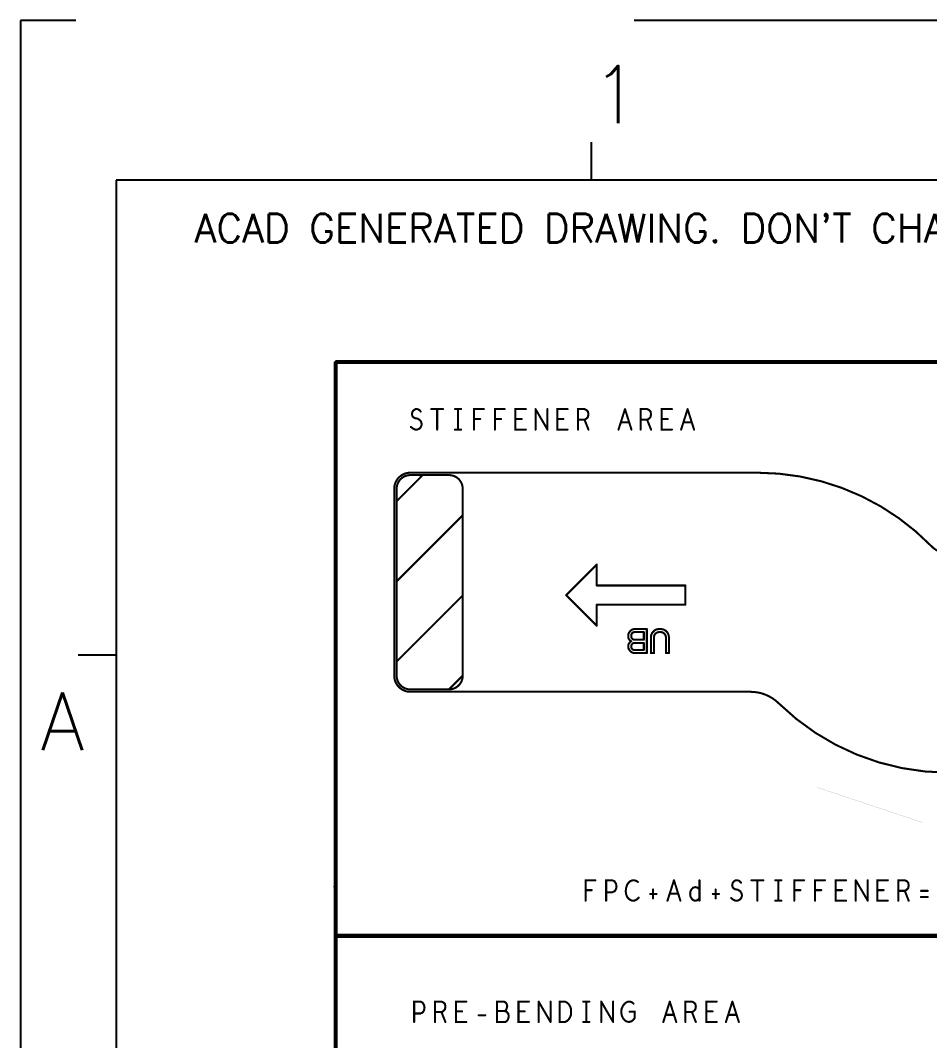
# Model space of a CAD drawing. Header units: millimetres. Extents: x 3362 to 3827, y -139 to 191.
# Drawn here: x 3361.8 to 3418.2, y 128.1 to 191.4 of the extents above; entities that cross this region are included whole.
import ezdxf

# ---------------------------------------------------------------- set-up
doc = ezdxf.new("R2010")
doc.units = ezdxf.units.MM
doc.header["$LTSCALE"] = 23.1
doc.linetypes.add('PHANTOM', pattern=[29.5, 9.5, -1.5, 3, -1.5, 3, -1.5, 9.5])
doc.layers.get('0').update_dxf_attribs({"linetype": 'CONTINUOUS'})
doc.layers.add('0PAPERF', color=2, linetype='PHANTOM', plot=False)
doc.styles.add('SIMPLEX', font='simplex.shx')

# ---------------------------------------------------------------- blocks, each defined once
blk = doc.blocks.new('PAD_R1')
at = {"const_width": 0.5}
blk.add_lwpolyline([(0.25, 0, 1), (-0.25, 0, 1)], format="xyb", close=True, dxfattribs=at)

msp = doc.modelspace()

# ---------------------------------------------------------------- linework, layer by layer
for p, q in [((3397.221, 181.48), (3397.221, 183.839)), ((3367.728, 181.48), (3367.728, -133.505)), ((3823.1, 181.48), (3367.728, 181.48)), ((3367.728, 151.987), (3365.369, 151.987))]:
    msp.add_line(p, q)
for points, const_width in [([(3382.535, 170.192), (3381.416, 170.192), (3381.354, 170.13), (3381.354, 96.87)], 0.254), ([(3382.535, 170.192), (3632.508, 170.192), (3632.69, 170.01), (3632.69, 96.87), (3564.868, 96.87), (3564.868, 134.572)], 0.254), ([(3386.017, 166.161), (3386.146, 166.055), (3386.29, 165.992), (3386.419, 165.992), (3386.548, 166.055), (3386.644, 166.161), (3386.692, 166.309), (3386.66, 166.457), (3386.58, 166.584), (3386.435, 166.669), (3386.242, 166.711), (3386.129, 166.796), (3386.081, 166.944), (3386.113, 167.092), (3386.194, 167.198), (3386.306, 167.262), (3386.419, 167.262), (3386.532, 167.219), (3386.628, 167.113)], 0.127), ([(3387.28, 167.262), (3388.02, 167.262)], 0.127), ([(3387.65, 167.262), (3387.65, 165.992)], 0.127), ([(3388.752, 167.262), (3389.138, 167.262)], 0.127), ([(3388.945, 167.262), (3388.945, 165.992)], 0.127), ([(3389.935, 165.992), (3389.935, 167.262), (3390.546, 167.262)], 0.127), ([(3391.231, 165.992), (3391.231, 167.262), (3391.842, 167.262)], 0.127), ([(3393.153, 165.992), (3392.51, 165.992), (3392.51, 167.262), (3393.153, 167.262)], 0.127), ([(3393.757, 167.262), (3394.497, 165.992)], 0.127), ([(3393.757, 165.992), (3393.757, 167.262)], 0.127), ([(3394.497, 165.992), (3394.497, 167.262)], 0.127), ([(3395.744, 165.992), (3395.101, 165.992), (3395.101, 167.262), (3395.744, 167.262)], 0.127), ([(3396.396, 165.992), (3396.396, 167.262), (3396.798, 167.262), (3396.927, 167.198), (3397.007, 167.113), (3397.04, 166.944), (3397.007, 166.775), (3396.911, 166.669), (3396.798, 166.605), (3396.396, 166.605)], 0.127), ([(3398.906, 165.992), (3399.309, 167.262)], 0.127), ([(3399.309, 167.262), (3399.711, 165.992)], 0.127), ([(3400.282, 165.992), (3400.282, 167.262), (3400.684, 167.262), (3400.813, 167.198), (3400.894, 167.113), (3400.926, 166.944), (3400.894, 166.775), (3400.797, 166.669), (3400.684, 166.605), (3400.282, 166.605)], 0.127), ([(3402.221, 165.992), (3401.578, 165.992), (3401.578, 167.262), (3402.221, 167.262)], 0.127), ([(3402.793, 165.992), (3403.195, 167.262)], 0.127), ([(3403.195, 167.262), (3403.597, 165.992)], 0.127), ([(3390.321, 166.648), (3389.935, 166.648)], 0.127), ([(3391.617, 166.648), (3391.231, 166.648)], 0.127), ([(3392.896, 166.648), (3392.51, 166.648)], 0.127), ([(3395.487, 166.648), (3395.101, 166.648)], 0.127), ([(3396.798, 166.605), (3397.04, 165.992)], 0.127), ([(3400.684, 166.605), (3400.926, 165.992)], 0.127), ([(3401.964, 166.648), (3401.578, 166.648)], 0.127), ([(3388.752, 165.992), (3389.138, 165.992)], 0.127), ([(3399.566, 166.436), (3399.051, 166.436)], 0.127), ([(3403.452, 166.436), (3402.937, 166.436)], 0.127), ([(3407.517, 163.317), (3385.985, 163.317)], 0.127), ([(3386.751, 163.168), (3385.135, 161.552)], 0.127), ([(3388.385, 163.168), (3385.985, 163.168)], 0.127), ([(3384.985, 162.317), (3384.985, 150.718)], 0.127), ([(3385.135, 162.317), (3385.135, 150.718)], 0.127), ([(3389.235, 150.718), (3389.235, 162.317)], 0.127), ([(3389.235, 160.674), (3385.135, 156.574)], 0.127), ([(3397.558, 157.617), (3395.658, 155.718)], 0.127), ([(3397.558, 157.617), (3397.558, 156.317)], 0.127), ([(3389.235, 155.696), (3385.135, 151.596)], 0.127), ([(3397.558, 153.818), (3395.658, 155.718)], 0.127), ([(3397.558, 156.317), (3403.058, 156.317)], 0.127), ([(3403.058, 155.118), (3403.058, 156.317)], 0.127), ([(3397.558, 155.118), (3403.058, 155.118)], 0.127), ([(3397.558, 153.818), (3397.558, 155.118)], 0.127), ([(3399.508, 153.266), (3399.54, 153.362)], 0.127), ([(3399.508, 153.107), (3399.508, 153.266)], 0.127), ([(3399.54, 153.362), (3399.633, 153.49)], 0.127), ([(3399.633, 153.49), (3399.758, 153.586)], 0.127), ([(3399.696, 153.234), (3399.727, 153.33)], 0.127), ([(3399.696, 153.139), (3399.696, 153.234)], 0.127), ([(3399.727, 153.33), (3399.79, 153.394)], 0.127), ([(3399.758, 153.586), (3399.915, 153.617)], 0.127), ([(3399.79, 153.394), (3399.883, 153.426)], 0.127), ([(3399.883, 153.426), (3400.477, 153.426)], 0.127), ([(3399.915, 153.617), (3400.665, 153.617)], 0.127), ([(3400.477, 153.426), (3400.477, 152.947)], 0.127), ([(3400.665, 153.617), (3400.665, 152.118)], 0.127), ([(3400.946, 153.266), (3400.915, 153.107)], 0.127), ([(3401.008, 153.394), (3400.946, 153.266)], 0.127), ([(3401.133, 153.522), (3401.008, 153.394)], 0.127), ([(3401.102, 153.107), (3401.133, 153.234)], 0.127), ([(3401.258, 153.586), (3401.133, 153.522)], 0.127), ([(3401.133, 153.234), (3401.196, 153.33)], 0.127), ([(3401.196, 153.33), (3401.29, 153.394)], 0.127), ([(3401.415, 153.617), (3401.258, 153.586)], 0.127), ([(3401.29, 153.394), (3401.415, 153.426)], 0.127), ([(3401.54, 153.617), (3401.415, 153.617)], 0.127), ([(3401.415, 153.426), (3401.54, 153.426)], 0.127), ([(3401.696, 153.586), (3401.54, 153.617)], 0.127), ([(3401.54, 153.426), (3401.665, 153.394)], 0.127), ([(3401.665, 153.394), (3401.758, 153.33)], 0.127), ([(3401.821, 153.522), (3401.696, 153.586)], 0.127), ([(3401.758, 153.33), (3401.821, 153.234)], 0.127), ([(3401.946, 153.394), (3401.821, 153.522)], 0.127), ([(3401.821, 153.234), (3401.852, 153.107)], 0.127), ([(3402.008, 153.266), (3401.946, 153.394)], 0.127), ([(3402.04, 153.107), (3402.008, 153.266)], 0.127), ([(3399.54, 153.011), (3399.508, 153.107)], 0.127), ([(3399.508, 152.596), (3399.54, 152.692)], 0.127), ([(3399.508, 152.469), (3399.508, 152.596)], 0.127), ([(3399.633, 152.883), (3399.54, 153.011)], 0.127), ([(3399.54, 152.692), (3399.633, 152.82)], 0.127), ([(3399.696, 152.852), (3399.633, 152.883)], 0.127), ([(3399.633, 152.82), (3399.696, 152.852)], 0.127), ([(3399.727, 153.043), (3399.696, 153.139)], 0.127), ([(3399.727, 152.66), (3399.696, 152.564)], 0.127), ([(3399.696, 152.564), (3399.696, 152.501)], 0.127), ([(3399.79, 152.979), (3399.727, 153.043)], 0.127), ([(3399.79, 152.724), (3399.727, 152.66)], 0.127), ([(3399.883, 152.947), (3399.79, 152.979)], 0.127), ([(3399.883, 152.756), (3399.79, 152.724)], 0.127), ([(3400.477, 152.947), (3399.883, 152.947)], 0.127), ([(3400.477, 152.756), (3399.883, 152.756)], 0.127), ([(3400.477, 152.309), (3400.477, 152.756)], 0.127), ([(3400.915, 153.107), (3400.915, 152.118)], 0.127), ([(3401.102, 152.118), (3401.102, 153.107)], 0.127), ([(3401.852, 153.107), (3401.852, 152.118)], 0.127), ([(3402.04, 152.118), (3402.04, 153.107)], 0.127), ([(3399.54, 152.373), (3399.508, 152.469)], 0.127), ([(3399.633, 152.245), (3399.54, 152.373)], 0.127), ([(3399.758, 152.149), (3399.633, 152.245)], 0.127), ([(3399.696, 152.501), (3399.727, 152.405)], 0.127), ([(3399.727, 152.405), (3399.79, 152.341)], 0.127), ([(3399.915, 152.118), (3399.758, 152.149)], 0.127), ([(3399.79, 152.341), (3399.883, 152.309)], 0.127), ([(3399.883, 152.309), (3400.477, 152.309)], 0.127), ([(3400.665, 152.118), (3399.915, 152.118)], 0.127), ([(3400.915, 152.118), (3401.102, 152.118)], 0.127), ([(3401.852, 152.118), (3402.04, 152.118)], 0.127), ([(3387.121, 151.833), (3417.839, 141.594)], 0.00254), ([(3389.235, 150.718), (3388.385, 149.867)], 0.127), ([(3385.985, 149.867), (3388.385, 149.867)], 0.127), ([(3407.102, 149.718), (3385.985, 149.718)], 0.127), ([(3396.861, 136.752), (3396.861, 138.022), (3397.472, 138.022)], 0.127), ([(3398.14, 136.752), (3398.14, 138.022), (3398.526, 138.022), (3398.655, 137.959), (3398.751, 137.811), (3398.784, 137.641), (3398.751, 137.472), (3398.671, 137.345), (3398.526, 137.281), (3398.14, 137.281)], 0.127), ([(3400.111, 137.916), (3400.014, 137.98), (3399.902, 138.022), (3399.773, 138.022), (3399.628, 137.959), (3399.516, 137.853), (3399.435, 137.726), (3399.371, 137.514), (3399.355, 137.324), (3399.387, 137.133), (3399.435, 137.006), (3399.532, 136.879), (3399.645, 136.795), (3399.757, 136.752), (3399.87, 136.752), (3399.982, 136.795), (3400.079, 136.858), (3400.159, 136.943)], 0.127), ([(3401.946, 136.752), (3402.348, 138.022)], 0.127), ([(3402.348, 138.022), (3402.75, 136.752)], 0.127), ([(3403.933, 138.022), (3403.933, 136.752)], 0.127), ([(3405.896, 136.922), (3406.025, 136.816), (3406.17, 136.752), (3406.298, 136.752), (3406.427, 136.816), (3406.524, 136.922), (3406.572, 137.07), (3406.54, 137.218), (3406.459, 137.345), (3406.315, 137.43), (3406.122, 137.472), (3406.009, 137.557), (3405.961, 137.705), (3405.993, 137.853), (3406.073, 137.959), (3406.186, 138.022), (3406.298, 138.022), (3406.411, 137.98), (3406.508, 137.874)], 0.127), ([(3407.159, 138.022), (3407.9, 138.022)], 0.127), ([(3407.53, 138.022), (3407.53, 136.752)], 0.127), ([(3408.632, 138.022), (3409.018, 138.022)], 0.127), ([(3408.825, 138.022), (3408.825, 136.752)], 0.127), ([(3409.815, 136.752), (3409.815, 138.022), (3410.426, 138.022)], 0.127), ([(3411.11, 136.752), (3411.11, 138.022), (3411.721, 138.022)], 0.127), ([(3413.033, 136.752), (3412.389, 136.752), (3412.389, 138.022), (3413.033, 138.022)], 0.127), ([(3413.636, 138.022), (3414.377, 136.752)], 0.127), ([(3413.636, 136.752), (3413.636, 138.022)], 0.127), ([(3414.377, 136.752), (3414.377, 138.022)], 0.127), ([(3415.624, 136.752), (3414.98, 136.752), (3414.98, 138.022), (3415.624, 138.022)], 0.127), ([(3416.276, 136.752), (3416.276, 138.022), (3416.678, 138.022), (3416.806, 137.959), (3416.887, 137.874), (3416.919, 137.705), (3416.887, 137.535), (3416.79, 137.43), (3416.678, 137.366), (3416.276, 137.366)], 0.127), ([(3381.356, 137.605), (3381.334, 137.626)], 0.254), ([(3397.247, 137.408), (3396.861, 137.408)], 0.127), ([(3401.053, 137.451), (3401.053, 136.9)], 0.127), ([(3403.933, 136.943), (3403.869, 136.837), (3403.772, 136.773), (3403.659, 136.752), (3403.531, 136.795), (3403.434, 136.9), (3403.37, 137.027), (3403.354, 137.176), (3403.37, 137.324), (3403.434, 137.451), (3403.531, 137.557), (3403.659, 137.599), (3403.772, 137.578), (3403.852, 137.535), (3403.933, 137.451)], 0.127), ([(3404.939, 137.451), (3404.939, 136.9)], 0.127), ([(3410.201, 137.408), (3409.815, 137.408)], 0.127), ([(3411.496, 137.408), (3411.11, 137.408)], 0.127), ([(3412.775, 137.408), (3412.389, 137.408)], 0.127), ([(3415.366, 137.408), (3414.98, 137.408)], 0.127), ([(3416.678, 137.366), (3416.919, 136.752)], 0.127), ([(3418.102, 137.366), (3417.684, 137.366)], 0.127), ([(3400.875, 137.176), (3401.262, 137.176)], 0.127), ([(3402.605, 137.197), (3402.091, 137.197)], 0.127), ([(3404.762, 137.176), (3405.148, 137.176)], 0.127), ([(3408.632, 136.752), (3409.018, 136.752)], 0.127), ([(3417.684, 136.985), (3418.102, 136.985)], 0.127), ([(3381.354, 134.572), (3470.685, 134.572), (3470.728, 134.614)], 0.254), ([(3386.222, 129.224), (3386.222, 130.494), (3386.609, 130.494), (3386.737, 130.431), (3386.834, 130.282), (3386.866, 130.113), (3386.834, 129.944), (3386.753, 129.817), (3386.609, 129.753), (3386.222, 129.753)], 0.127), ([(3387.518, 129.224), (3387.518, 130.494), (3387.92, 130.494), (3388.049, 130.431), (3388.129, 130.346), (3388.162, 130.177), (3388.129, 130.007), (3388.033, 129.901), (3387.92, 129.838), (3387.518, 129.838)], 0.127), ([(3389.457, 129.224), (3388.813, 129.224), (3388.813, 130.494), (3389.457, 130.494)], 0.127), ([(3391.855, 129.901), (3391.919, 129.965), (3391.967, 130.071), (3391.999, 130.219), (3391.967, 130.346), (3391.903, 130.431), (3391.79, 130.494), (3391.356, 130.494), (3391.356, 129.224), (3391.887, 129.224), (3391.999, 129.309), (3392.064, 129.436), (3392.096, 129.584), (3392.064, 129.732), (3391.967, 129.859), (3391.855, 129.901), (3391.356, 129.901)], 0.127), ([(3393.343, 129.224), (3392.699, 129.224), (3392.699, 130.494), (3393.343, 130.494)], 0.127), ([(3393.947, 129.224), (3393.947, 130.494)], 0.127), ([(3393.947, 130.494), (3394.687, 129.224)], 0.127), ([(3394.687, 129.224), (3394.687, 130.494)], 0.127), ([(3396.714, 130.494), (3397.101, 130.494)], 0.127), ([(3396.908, 130.494), (3396.908, 129.224)], 0.127), ([(3397.833, 129.224), (3397.833, 130.494)], 0.127), ([(3397.833, 130.494), (3398.573, 129.224)], 0.127), ([(3398.573, 129.224), (3398.573, 130.494)], 0.127), ([(3399.595, 129.859), (3399.917, 129.859), (3399.917, 129.478), (3399.82, 129.351), (3399.707, 129.266), (3399.547, 129.224), (3399.386, 129.266), (3399.273, 129.351), (3399.176, 129.478), (3399.112, 129.626), (3399.08, 129.796), (3399.08, 129.944), (3399.112, 130.071), (3399.176, 130.219), (3399.273, 130.346), (3399.37, 130.431), (3399.498, 130.494), (3399.611, 130.494), (3399.74, 130.452), (3399.836, 130.367)], 0.127), ([(3401.687, 129.224), (3402.089, 130.494)], 0.127), ([(3402.089, 130.494), (3402.491, 129.224)], 0.127), ([(3403.063, 129.224), (3403.063, 130.494), (3403.465, 130.494), (3403.594, 130.431), (3403.674, 130.346), (3403.706, 130.177), (3403.674, 130.007), (3403.578, 129.901), (3403.465, 129.838), (3403.063, 129.838)], 0.127), ([(3405.002, 129.224), (3404.358, 129.224), (3404.358, 130.494), (3405.002, 130.494)], 0.127), ([(3405.573, 129.224), (3405.975, 130.494)], 0.127), ([(3405.975, 130.494), (3406.377, 129.224)], 0.127), ([(3387.92, 129.838), (3388.162, 129.224)], 0.127), ([(3389.199, 129.88), (3388.813, 129.88)], 0.127), ([(3393.086, 129.88), (3392.699, 129.88)], 0.127), ([(3403.465, 129.838), (3403.706, 129.224)], 0.127), ([(3404.744, 129.88), (3404.358, 129.88)], 0.127), ([(3390.221, 129.647), (3390.64, 129.647)], 0.127), ([(3396.714, 129.224), (3397.101, 129.224)], 0.127), ([(3402.346, 129.669), (3401.832, 129.669)], 0.127), ([(3406.233, 129.669), (3405.718, 129.669)], 0.127)]:
    msp.add_lwpolyline(points, dxfattribs=dict(const_width=const_width))
at = {"const_width": 0.127}
msp.add_lwpolyline([(3468.805, 150.718), (3468.805, 162.317, 0.414216), (3467.805, 163.317), (3436.797, 163.317, 0.202312), (3425.981, 158.754, -0.20231), (3424.907, 158.301), (3419.407, 158.301, -0.202308), (3418.332, 158.754, 0.202312), (3407.516, 163.317), (3385.985, 163.317, 0.414216), (3384.985, 162.317), (3384.985, 150.718, 0.414216), (3385.985, 149.718), (3407.102, 149.718, -0.196014), (3408.85, 149.005, 0.196007), (3419.407, 144.701), (3424.907, 144.701, 0.196007), (3435.464, 149.005, -0.196013), (3437.212, 149.718), (3467.805, 149.718, 0.414215)], format="xyb", close=True, dxfattribs=at)
for points in [[(3385.985, 163.317, 0.414216), (3384.985, 162.317)], [(3418.333, 158.754, 0.20232), (3407.517, 163.317)], [(3385.985, 163.168, 0.414126), (3385.135, 162.317)], [(3389.235, 162.317, 0.414217), (3388.385, 163.168)], [(3384.985, 150.718, 0.414216), (3385.985, 149.718)], [(3385.135, 150.718, 0.414129), (3385.985, 149.867)], [(3388.385, 149.867, 0.414216), (3389.235, 150.718)], [(3408.85, 149.005, 0.196013), (3407.102, 149.718)], [(3408.85, 149.005, 0.196013), (3419.407, 144.701)]]:
    msp.add_lwpolyline(points, format="xyb", dxfattribs=at)
msp.add_lwpolyline([(3395.258, 129.224), (3395.258, 130.494), (3395.58, 130.494), (3395.709, 130.431), (3395.805, 130.346), (3395.886, 130.219), (3395.95, 130.071), (3395.966, 129.859), (3395.95, 129.647), (3395.886, 129.499), (3395.805, 129.372), (3395.709, 129.288), (3395.58, 129.224)], close=True, dxfattribs=at)
at = {"layer": '0PAPERF'}
for p, q in [((3361.779, 191.387), (3361.779, -139.449)), ((3827.229, 191.387), (3361.779, 191.387))]:
    msp.add_line(p, q, dxfattribs=at)

# ---------------------------------------------------------------- block references
for p, xscale, yscale in [((3382.535, 170.192), 0.254, 0.254), ((3382.535, 170.192), 0.254, 0.254), ((3386.628, 167.113), 0.127, 0.127), ((3387.28, 167.262), 0.127, 0.127), ((3387.65, 167.262), 0.127, 0.127), ((3388.02, 167.262), 0.127, 0.127), ((3388.752, 167.262), 0.127, 0.127), ((3388.945, 167.262), 0.127, 0.127), ((3389.138, 167.262), 0.127, 0.127), ((3390.546, 167.262), 0.127, 0.127), ((3391.842, 167.262), 0.127, 0.127), ((3393.153, 167.262), 0.127, 0.127), ((3393.757, 167.262), 0.127, 0.127), ((3393.757, 167.262), 0.127, 0.127), ((3394.497, 167.262), 0.127, 0.127), ((3395.744, 167.262), 0.127, 0.127), ((3399.309, 167.262), 0.127, 0.127), ((3399.309, 167.262), 0.127, 0.127), ((3402.221, 167.262), 0.127, 0.127), ((3403.195, 167.262), 0.127, 0.127), ((3403.195, 167.262), 0.127, 0.127), ((3389.935, 166.648), 0.127, 0.127), ((3390.321, 166.648), 0.127, 0.127), ((3391.231, 166.648), 0.127, 0.127), ((3391.617, 166.648), 0.127, 0.127), ((3392.51, 166.648), 0.127, 0.127), ((3392.896, 166.648), 0.127, 0.127), ((3395.101, 166.648), 0.127, 0.127), ((3395.487, 166.648), 0.127, 0.127), ((3396.396, 166.605), 0.127, 0.127), ((3396.798, 166.605), 0.127, 0.127), ((3400.282, 166.605), 0.127, 0.127), ((3400.684, 166.605), 0.127, 0.127), ((3401.578, 166.648), 0.127, 0.127), ((3401.964, 166.648), 0.127, 0.127), ((3386.017, 166.161), 0.127, 0.127), ((3387.65, 165.992), 0.127, 0.127), ((3388.752, 165.992), 0.127, 0.127), ((3388.945, 165.992), 0.127, 0.127), ((3389.138, 165.992), 0.127, 0.127), ((3389.935, 165.992), 0.127, 0.127), ((3391.231, 165.992), 0.127, 0.127), ((3393.153, 165.992), 0.127, 0.127), ((3393.757, 165.992), 0.127, 0.127), ((3394.497, 165.992), 0.127, 0.127), ((3394.497, 165.992), 0.127, 0.127), ((3395.744, 165.992), 0.127, 0.127), ((3396.396, 165.992), 0.127, 0.127), ((3397.04, 165.992), 0.127, 0.127), ((3398.906, 165.992), 0.127, 0.127), ((3399.051, 166.436), 0.127, 0.127), ((3399.566, 166.436), 0.127, 0.127), ((3399.711, 165.992), 0.127, 0.127), ((3400.282, 165.992), 0.127, 0.127), ((3400.926, 165.992), 0.127, 0.127), ((3402.221, 165.992), 0.127, 0.127), ((3402.793, 165.992), 0.127, 0.127), ((3402.937, 166.436), 0.127, 0.127), ((3403.452, 166.436), 0.127, 0.127), ((3403.597, 165.992), 0.127, 0.127), ((3385.985, 163.317), 0.127, 0.127), ((3385.985, 163.317), 0.127, 0.127), ((3407.517, 163.317), 0.127, 0.127), ((3407.517, 163.317), 0.127, 0.127), ((3385.985, 163.168), 0.127, 0.127), ((3385.985, 163.168), 0.127, 0.127), ((3386.751, 163.168), 0.127, 0.127), ((3388.385, 163.168), 0.127, 0.127), ((3388.385, 163.168), 0.127, 0.127), ((3384.985, 162.317), 0.127, 0.127), ((3384.985, 162.317), 0.127, 0.127), ((3385.135, 162.317), 0.127, 0.127), ((3385.135, 162.317), 0.127, 0.127), ((3389.235, 162.317), 0.127, 0.127), ((3389.235, 162.317), 0.127, 0.127), ((3385.135, 161.552), 0.127, 0.127), ((3389.235, 160.674), 0.127, 0.127), ((3397.558, 157.617), 0.127, 0.127), ((3397.558, 157.617), 0.127, 0.127), ((3385.135, 156.574), 0.127, 0.127), ((3389.235, 155.696), 0.127, 0.127), ((3395.658, 155.718), 0.127, 0.127), ((3395.658, 155.718), 0.127, 0.127), ((3397.558, 156.317), 0.127, 0.127), ((3397.558, 156.317), 0.127, 0.127), ((3403.058, 156.317), 0.127, 0.127), ((3403.058, 156.317), 0.127, 0.127), ((3397.558, 155.118), 0.127, 0.127), ((3397.558, 155.118), 0.127, 0.127), ((3403.058, 155.118), 0.127, 0.127), ((3403.058, 155.118), 0.127, 0.127), ((3397.558, 153.818), 0.127, 0.127), ((3397.558, 153.818), 0.127, 0.127), ((3399.508, 153.266), 0.127, 0.127), ((3399.508, 153.266), 0.127, 0.127), ((3399.54, 153.362), 0.127, 0.127), ((3399.54, 153.362), 0.127, 0.127), ((3399.633, 153.49), 0.127, 0.127), ((3399.633, 153.49), 0.127, 0.127), ((3399.696, 153.234), 0.127, 0.127), ((3399.696, 153.234), 0.127, 0.127), ((3399.727, 153.33), 0.127, 0.127), ((3399.727, 153.33), 0.127, 0.127), ((3399.758, 153.586), 0.127, 0.127), ((3399.758, 153.586), 0.127, 0.127), ((3399.79, 153.394), 0.127, 0.127), ((3399.79, 153.394), 0.127, 0.127), ((3399.883, 153.426), 0.127, 0.127), ((3399.883, 153.426), 0.127, 0.127), ((3399.915, 153.617), 0.127, 0.127), ((3399.915, 153.617), 0.127, 0.127), ((3400.477, 153.426), 0.127, 0.127), ((3400.477, 153.426), 0.127, 0.127), ((3400.665, 153.617), 0.127, 0.127), ((3400.665, 153.617), 0.127, 0.127), ((3400.946, 153.266), 0.127, 0.127), ((3400.946, 153.266), 0.127, 0.127), ((3401.008, 153.394), 0.127, 0.127), ((3401.008, 153.394), 0.127, 0.127), ((3401.133, 153.522), 0.127, 0.127), ((3401.133, 153.522), 0.127, 0.127), ((3401.133, 153.234), 0.127, 0.127), ((3401.133, 153.234), 0.127, 0.127), ((3401.196, 153.33), 0.127, 0.127), ((3401.196, 153.33), 0.127, 0.127), ((3401.258, 153.586), 0.127, 0.127), ((3401.258, 153.586), 0.127, 0.127), ((3401.29, 153.394), 0.127, 0.127), ((3401.29, 153.394), 0.127, 0.127), ((3401.415, 153.617), 0.127, 0.127), ((3401.415, 153.617), 0.127, 0.127), ((3401.415, 153.426), 0.127, 0.127), ((3401.415, 153.426), 0.127, 0.127), ((3401.54, 153.617), 0.127, 0.127), ((3401.54, 153.617), 0.127, 0.127), ((3401.54, 153.426), 0.127, 0.127), ((3401.54, 153.426), 0.127, 0.127), ((3401.665, 153.394), 0.127, 0.127), ((3401.665, 153.394), 0.127, 0.127), ((3401.696, 153.586), 0.127, 0.127), ((3401.696, 153.586), 0.127, 0.127), ((3401.758, 153.33), 0.127, 0.127), ((3401.758, 153.33), 0.127, 0.127), ((3401.821, 153.522), 0.127, 0.127), ((3401.821, 153.522), 0.127, 0.127), ((3401.821, 153.234), 0.127, 0.127), ((3401.821, 153.234), 0.127, 0.127), ((3401.946, 153.394), 0.127, 0.127), ((3401.946, 153.394), 0.127, 0.127), ((3402.008, 153.266), 0.127, 0.127), ((3402.008, 153.266), 0.127, 0.127), ((3399.508, 153.107), 0.127, 0.127), ((3399.508, 153.107), 0.127, 0.127), ((3399.508, 152.596), 0.127, 0.127), ((3399.508, 152.596), 0.127, 0.127), ((3399.54, 153.011), 0.127, 0.127), ((3399.54, 153.011), 0.127, 0.127), ((3399.54, 152.692), 0.127, 0.127), ((3399.54, 152.692), 0.127, 0.127), ((3399.633, 152.883), 0.127, 0.127), ((3399.633, 152.883), 0.127, 0.127), ((3399.633, 152.82), 0.127, 0.127), ((3399.633, 152.82), 0.127, 0.127), ((3399.696, 153.139), 0.127, 0.127), ((3399.696, 153.139), 0.127, 0.127), ((3399.696, 152.852), 0.127, 0.127), ((3399.696, 152.852), 0.127, 0.127), ((3399.696, 152.564), 0.127, 0.127), ((3399.696, 152.564), 0.127, 0.127), ((3399.727, 153.043), 0.127, 0.127), ((3399.727, 153.043), 0.127, 0.127), ((3399.727, 152.66), 0.127, 0.127), ((3399.727, 152.66), 0.127, 0.127), ((3399.79, 152.979), 0.127, 0.127), ((3399.79, 152.979), 0.127, 0.127), ((3399.79, 152.724), 0.127, 0.127), ((3399.79, 152.724), 0.127, 0.127), ((3399.883, 152.947), 0.127, 0.127), ((3399.883, 152.947), 0.127, 0.127), ((3399.883, 152.756), 0.127, 0.127), ((3399.883, 152.756), 0.127, 0.127), ((3400.477, 152.947), 0.127, 0.127), ((3400.477, 152.947), 0.127, 0.127), ((3400.477, 152.756), 0.127, 0.127), ((3400.477, 152.756), 0.127, 0.127), ((3400.915, 153.107), 0.127, 0.127), ((3400.915, 153.107), 0.127, 0.127), ((3401.102, 153.107), 0.127, 0.127), ((3401.102, 153.107), 0.127, 0.127), ((3401.852, 153.107), 0.127, 0.127), ((3401.852, 153.107), 0.127, 0.127), ((3402.04, 153.107), 0.127, 0.127), ((3402.04, 153.107), 0.127, 0.127), ((3399.508, 152.469), 0.127, 0.127), ((3399.508, 152.469), 0.127, 0.127), ((3399.54, 152.373), 0.127, 0.127), ((3399.54, 152.373), 0.127, 0.127), ((3399.633, 152.245), 0.127, 0.127), ((3399.633, 152.245), 0.127, 0.127), ((3399.696, 152.501), 0.127, 0.127), ((3399.696, 152.501), 0.127, 0.127), ((3399.727, 152.405), 0.127, 0.127), ((3399.727, 152.405), 0.127, 0.127), ((3399.758, 152.149), 0.127, 0.127), ((3399.758, 152.149), 0.127, 0.127), ((3399.79, 152.341), 0.127, 0.127), ((3399.79, 152.341), 0.127, 0.127), ((3399.883, 152.309), 0.127, 0.127), ((3399.883, 152.309), 0.127, 0.127), ((3399.915, 152.118), 0.127, 0.127), ((3399.915, 152.118), 0.127, 0.127), ((3400.477, 152.309), 0.127, 0.127), ((3400.477, 152.309), 0.127, 0.127), ((3400.665, 152.118), 0.127, 0.127), ((3400.665, 152.118), 0.127, 0.127), ((3400.915, 152.118), 0.127, 0.127), ((3400.915, 152.118), 0.127, 0.127), ((3401.102, 152.118), 0.127, 0.127), ((3401.102, 152.118), 0.127, 0.127), ((3401.852, 152.118), 0.127, 0.127), ((3401.852, 152.118), 0.127, 0.127), ((3402.04, 152.118), 0.127, 0.127), ((3402.04, 152.118), 0.127, 0.127), ((3385.135, 151.596), 0.127, 0.127), ((3387.121, 151.833), 0.00254, 0.00254), ((3384.985, 150.718), 0.127, 0.127), ((3384.985, 150.718), 0.127, 0.127), ((3385.135, 150.718), 0.127, 0.127), ((3385.135, 150.718), 0.127, 0.127), ((3389.235, 150.718), 0.127, 0.127), ((3389.235, 150.718), 0.127, 0.127), ((3389.235, 150.718), 0.127, 0.127), ((3385.985, 149.867), 0.127, 0.127), ((3385.985, 149.867), 0.127, 0.127), ((3385.985, 149.718), 0.127, 0.127), ((3385.985, 149.718), 0.127, 0.127), ((3388.385, 149.867), 0.127, 0.127), ((3388.385, 149.867), 0.127, 0.127), ((3388.385, 149.867), 0.127, 0.127), ((3407.102, 149.718), 0.127, 0.127), ((3407.102, 149.718), 0.127, 0.127), ((3408.85, 149.005), 0.127, 0.127), ((3408.85, 149.005), 0.127, 0.127), ((3417.839, 141.594), 0.00254, 0.00254), ((3397.472, 138.022), 0.127, 0.127), ((3402.348, 138.022), 0.127, 0.127), ((3402.348, 138.022), 0.127, 0.127), ((3403.933, 138.022), 0.127, 0.127), ((3407.159, 138.022), 0.127, 0.127), ((3407.53, 138.022), 0.127, 0.127), ((3407.9, 138.022), 0.127, 0.127), ((3408.632, 138.022), 0.127, 0.127), ((3408.825, 138.022), 0.127, 0.127), ((3409.018, 138.022), 0.127, 0.127), ((3410.426, 138.022), 0.127, 0.127), ((3411.721, 138.022), 0.127, 0.127), ((3413.033, 138.022), 0.127, 0.127), ((3413.636, 138.022), 0.127, 0.127), ((3413.636, 138.022), 0.127, 0.127), ((3414.377, 138.022), 0.127, 0.127), ((3415.624, 138.022), 0.127, 0.127), ((3381.334, 137.626), 0.254, 0.254), ((3381.356, 137.605), 0.254, 0.254), ((3396.861, 137.408), 0.127, 0.127), ((3397.247, 137.408), 0.127, 0.127), ((3400.111, 137.916), 0.127, 0.127), ((3401.053, 137.451), 0.127, 0.127), ((3403.933, 137.451), 0.127, 0.127), ((3404.939, 137.451), 0.127, 0.127), ((3406.508, 137.874), 0.127, 0.127), ((3409.815, 137.408), 0.127, 0.127), ((3410.201, 137.408), 0.127, 0.127), ((3411.11, 137.408), 0.127, 0.127), ((3411.496, 137.408), 0.127, 0.127), ((3412.389, 137.408), 0.127, 0.127), ((3412.775, 137.408), 0.127, 0.127), ((3414.98, 137.408), 0.127, 0.127), ((3415.366, 137.408), 0.127, 0.127), ((3416.276, 137.366), 0.127, 0.127), ((3416.678, 137.366), 0.127, 0.127), ((3417.684, 137.366), 0.127, 0.127), ((3418.102, 137.366), 0.127, 0.127), ((3396.861, 136.752), 0.127, 0.127), ((3398.14, 137.281), 0.127, 0.127), ((3398.14, 136.752), 0.127, 0.127), ((3400.159, 136.943), 0.127, 0.127), ((3400.875, 137.176), 0.127, 0.127), ((3401.053, 136.9), 0.127, 0.127), ((3401.262, 137.176), 0.127, 0.127), ((3401.946, 136.752), 0.127, 0.127), ((3402.091, 137.197), 0.127, 0.127), ((3402.605, 137.197), 0.127, 0.127), ((3402.75, 136.752), 0.127, 0.127), ((3403.933, 136.943), 0.127, 0.127), ((3403.933, 136.752), 0.127, 0.127), ((3404.762, 137.176), 0.127, 0.127), ((3404.939, 136.9), 0.127, 0.127), ((3405.148, 137.176), 0.127, 0.127), ((3405.896, 136.922), 0.127, 0.127), ((3407.53, 136.752), 0.127, 0.127), ((3408.632, 136.752), 0.127, 0.127), ((3408.825, 136.752), 0.127, 0.127), ((3409.018, 136.752), 0.127, 0.127), ((3409.815, 136.752), 0.127, 0.127), ((3411.11, 136.752), 0.127, 0.127), ((3413.033, 136.752), 0.127, 0.127), ((3413.636, 136.752), 0.127, 0.127), ((3414.377, 136.752), 0.127, 0.127), ((3414.377, 136.752), 0.127, 0.127), ((3415.624, 136.752), 0.127, 0.127), ((3416.276, 136.752), 0.127, 0.127), ((3416.919, 136.752), 0.127, 0.127), ((3417.684, 136.985), 0.127, 0.127), ((3418.102, 136.985), 0.127, 0.127), ((3381.354, 134.572), 0.254, 0.254), ((3389.457, 130.494), 0.127, 0.127), ((3393.343, 130.494), 0.127, 0.127), ((3393.947, 130.494), 0.127, 0.127), ((3393.947, 130.494), 0.127, 0.127), ((3394.687, 130.494), 0.127, 0.127), ((3396.714, 130.494), 0.127, 0.127), ((3396.908, 130.494), 0.127, 0.127), ((3397.101, 130.494), 0.127, 0.127), ((3397.833, 130.494), 0.127, 0.127), ((3397.833, 130.494), 0.127, 0.127), ((3398.573, 130.494), 0.127, 0.127), ((3399.836, 130.367), 0.127, 0.127), ((3402.089, 130.494), 0.127, 0.127), ((3402.089, 130.494), 0.127, 0.127), ((3405.002, 130.494), 0.127, 0.127), ((3405.975, 130.494), 0.127, 0.127), ((3405.975, 130.494), 0.127, 0.127), ((3386.222, 129.753), 0.127, 0.127), ((3387.518, 129.838), 0.127, 0.127), ((3387.92, 129.838), 0.127, 0.127), ((3388.813, 129.88), 0.127, 0.127), ((3389.199, 129.88), 0.127, 0.127), ((3391.356, 129.901), 0.127, 0.127), ((3391.855, 129.901), 0.127, 0.127), ((3392.699, 129.88), 0.127, 0.127), ((3393.086, 129.88), 0.127, 0.127), ((3399.595, 129.859), 0.127, 0.127), ((3403.063, 129.838), 0.127, 0.127), ((3403.465, 129.838), 0.127, 0.127), ((3404.358, 129.88), 0.127, 0.127), ((3404.744, 129.88), 0.127, 0.127), ((3386.222, 129.224), 0.127, 0.127), ((3387.518, 129.224), 0.127, 0.127), ((3388.162, 129.224), 0.127, 0.127), ((3389.457, 129.224), 0.127, 0.127), ((3390.221, 129.647), 0.127, 0.127), ((3390.64, 129.647), 0.127, 0.127), ((3393.343, 129.224), 0.127, 0.127), ((3393.947, 129.224), 0.127, 0.127), ((3394.687, 129.224), 0.127, 0.127), ((3394.687, 129.224), 0.127, 0.127), ((3396.714, 129.224), 0.127, 0.127), ((3396.908, 129.224), 0.127, 0.127), ((3397.101, 129.224), 0.127, 0.127), ((3397.833, 129.224), 0.127, 0.127), ((3398.573, 129.224), 0.127, 0.127), ((3398.573, 129.224), 0.127, 0.127), ((3401.687, 129.224), 0.127, 0.127), ((3401.832, 129.669), 0.127, 0.127), ((3402.346, 129.669), 0.127, 0.127), ((3402.491, 129.224), 0.127, 0.127), ((3403.063, 129.224), 0.127, 0.127), ((3403.706, 129.224), 0.127, 0.127), ((3405.002, 129.224), 0.127, 0.127), ((3405.573, 129.224), 0.127, 0.127), ((3405.718, 129.669), 0.127, 0.127), ((3406.233, 129.669), 0.127, 0.127), ((3406.377, 129.224), 0.127, 0.127)]:
    msp.add_blockref('PAD_R1', p, dxfattribs=dict(xscale=xscale, yscale=yscale))

# ---------------------------------------------------------------- texts
at = {"style": 'SIMPLEX'}
for s, height, p in [('1', 3.539, (3397.221, 185.019)), ('A', 3.586, (3363.009, 146.088))]:
    msp.add_text(s, height=height, dxfattribs=at).set_placement(p)
at = {"color": 3, "style": 'SIMPLEX'}
msp.add_text("ACAD GENERATED DRAWING. DON'T CHANGE BY HAND", height=1.76958, dxfattribs=at).set_placement((3372.584, 177.608))

doc.saveas('drawing.dxf')
